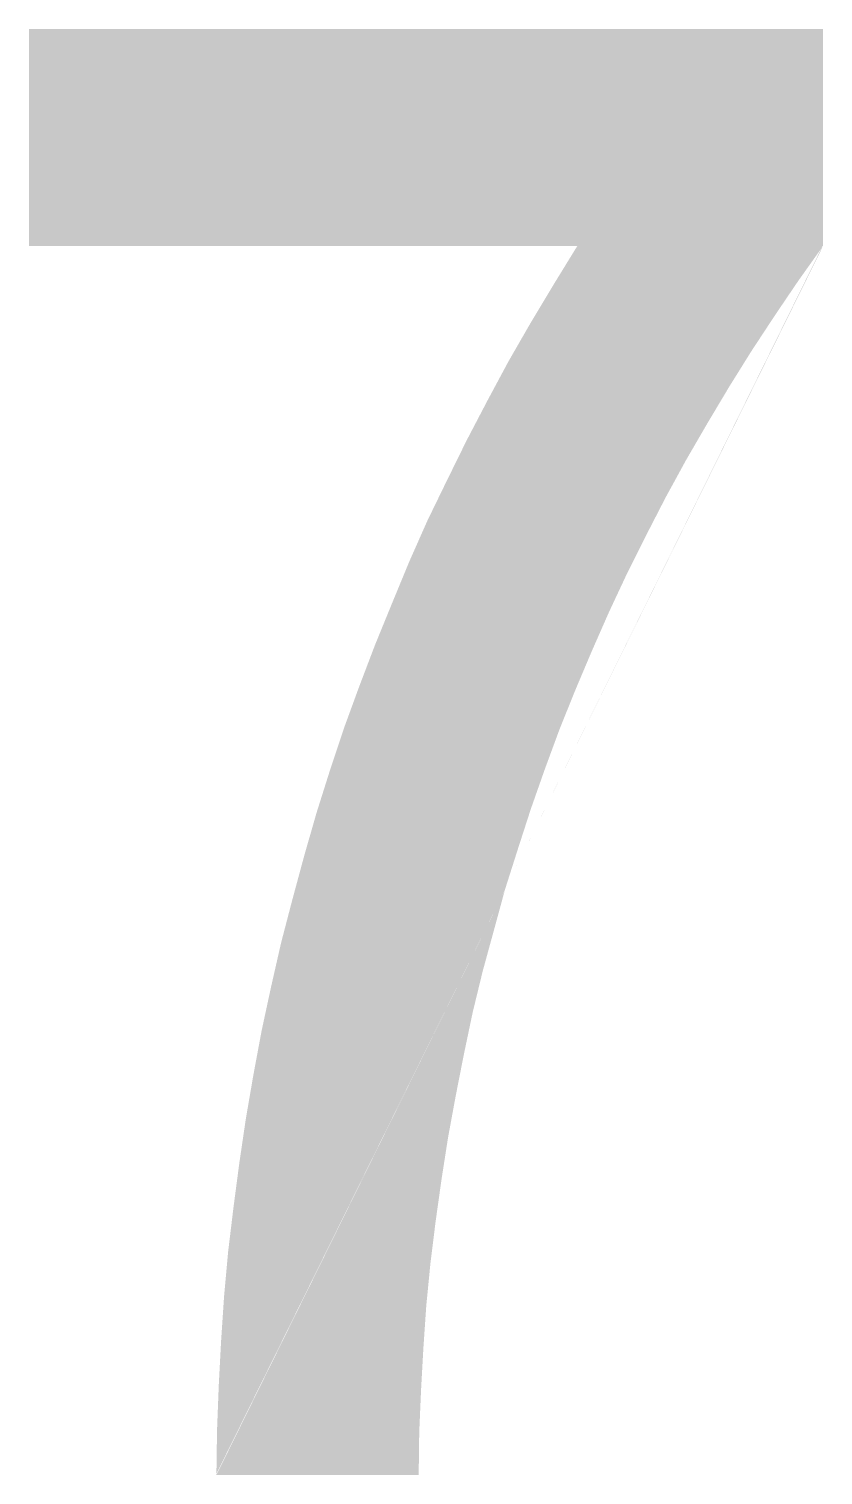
# Model space of a CAD drawing. Extents: x 96 to 963, y -1324 to 251.
# Drawn here: x 95.81 to 104.6, y 197.01 to 213.01 of the extents above; entities that cross this region are included whole.
import ezdxf

# ---------------------------------------------------------------- set-up
doc = ezdxf.new("R2010")
doc.units = 0
doc.header["$LTSCALE"] = 12
doc.header["$MEASUREMENT"] = 0
doc.linetypes.add('CENTERX2', pattern=[101.6, 63.5, -12.7, 12.7, -12.7])
doc.layers.add('TBLK25', color=1, linetype='CONTINUOUS')

msp = doc.modelspace()

# ---------------------------------------------------------------- hatches: boundary and pattern name
at = {"layer": 'TBLK25', "linetype": 'CENTERX2'}
h = msp.add_hatch(color=256, dxfattribs=at)
h.paths.add_polyline_path([(100.12, 197.008), (100.113, 197.008)], flags=16)
edge = h.paths.add_edge_path()
edge.add_line((100.126, 197.476), (100.12, 197.008))
edge.add_line((97.881, 197.008), (100.12, 197.008))
edge.add_line((97.881, 197.008), (97.888, 197.502))
edge.add_line((97.888, 197.502), (97.907, 197.996))
edge.add_line((97.907, 197.996), (97.933, 198.491))
edge.add_line((97.933, 198.491), (97.966, 198.985))
edge.add_line((97.966, 198.985), (98.011, 199.48))
edge.add_line((98.011, 199.48), (98.07, 199.968))
edge.add_line((98.07, 199.968), (98.135, 200.462))
edge.add_line((98.135, 200.462), (98.207, 200.95))
edge.add_line((98.207, 200.95), (98.291, 201.438))
edge.add_line((98.291, 201.438), (98.382, 201.926))
edge.add_line((98.382, 201.926), (98.486, 202.408))
edge.add_line((98.486, 202.408), (98.597, 202.896))
edge.add_line((98.597, 202.896), (98.721, 203.371))
edge.add_line((98.721, 203.371), (98.851, 203.852))
edge.add_line((98.851, 203.852), (98.987, 204.327))
edge.add_line((98.987, 204.327), (99.137, 204.802))
edge.add_line((99.137, 204.802), (99.293, 205.271))
edge.add_line((99.293, 205.271), (99.462, 205.733))
edge.add_line((99.462, 205.733), (99.638, 206.195))
edge.add_line((99.638, 206.195), (99.827, 206.657))
edge.add_line((99.827, 206.657), (100.015, 207.112))
edge.add_line((100.015, 207.112), (100.217, 207.568))
edge.add_line((100.217, 207.568), (100.432, 208.01))
edge.add_line((100.432, 208.01), (100.653, 208.459))
edge.add_line((100.653, 208.459), (100.881, 208.895))
edge.add_line((100.881, 208.895), (101.115, 209.331))
edge.add_line((101.115, 209.331), (101.362, 209.76))
edge.add_line((101.362, 209.76), (101.616, 210.183))
edge.add_line((101.616, 210.183), (101.876, 210.606))
edge.add_line((101.876, 210.606), (95.806, 210.606))
edge.add_line((95.806, 210.606), (95.806, 213.007))
edge.add_line((95.806, 213.007), (104.596, 213.007))
edge.add_line((104.596, 213.007), (104.596, 210.606))
edge.add_line((104.596, 210.606), (104.323, 210.222))
edge.add_line((104.323, 210.222), (104.063, 209.838))
edge.add_line((104.063, 209.838), (103.802, 209.441))
edge.add_line((103.802, 209.441), (103.555, 209.045))
edge.add_line((103.555, 209.045), (103.314, 208.641))
edge.add_line((103.314, 208.641), (103.08, 208.238))
edge.add_line((103.08, 208.238), (102.852, 207.821))
edge.add_line((102.852, 207.821), (102.638, 207.405))
edge.add_line((102.638, 207.405), (102.429, 206.988))
edge.add_line((102.429, 206.988), (102.228, 206.559))
edge.add_line((102.228, 206.559), (102.039, 206.13))
edge.add_line((102.039, 206.13), (101.857, 205.7))
edge.add_line((101.857, 205.7), (101.681, 205.264))
edge.add_line((101.681, 205.264), (101.518, 204.822))
edge.add_line((101.518, 204.822), (101.362, 204.379))
edge.add_line((101.362, 204.379), (101.219, 203.937))
edge.add_line((101.219, 203.937), (101.076, 203.488))
edge.add_line((101.076, 203.488), (100.952, 203.033))
edge.add_line((100.952, 203.033), (100.829, 202.584))
edge.add_line((100.829, 202.584), (100.718, 202.128))
edge.add_line((100.718, 202.128), (100.621, 201.666))
edge.add_line((100.621, 201.666), (100.53, 201.204))
edge.add_line((100.53, 201.204), (100.445, 200.742))
edge.add_line((100.445, 200.742), (100.373, 200.28))
edge.add_line((100.373, 200.28), (100.308, 199.818))
edge.add_line((100.308, 199.818), (100.25, 199.35))
edge.add_line((100.25, 199.35), (100.204, 198.881))
edge.add_line((100.204, 198.881), (100.172, 198.413))
edge.add_line((100.172, 198.413), (100.146, 197.944))
edge.add_line((100.146, 197.944), (100.126, 197.476))
edge = h.paths.add_edge_path(flags=16)
edge.add_line((104.596, 210.606), (104.59, 210.606))
edge.add_line((97.881, 197.008), (97.875, 197.008))

doc.saveas('drawing.dxf')
